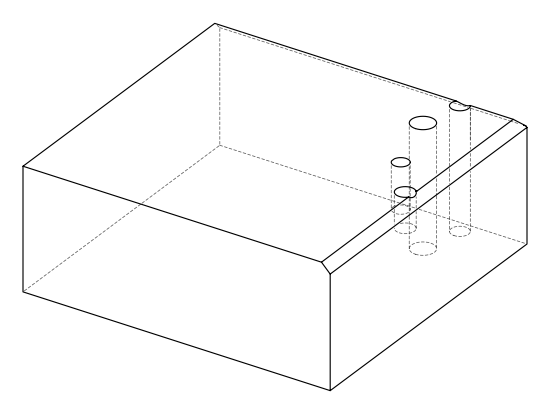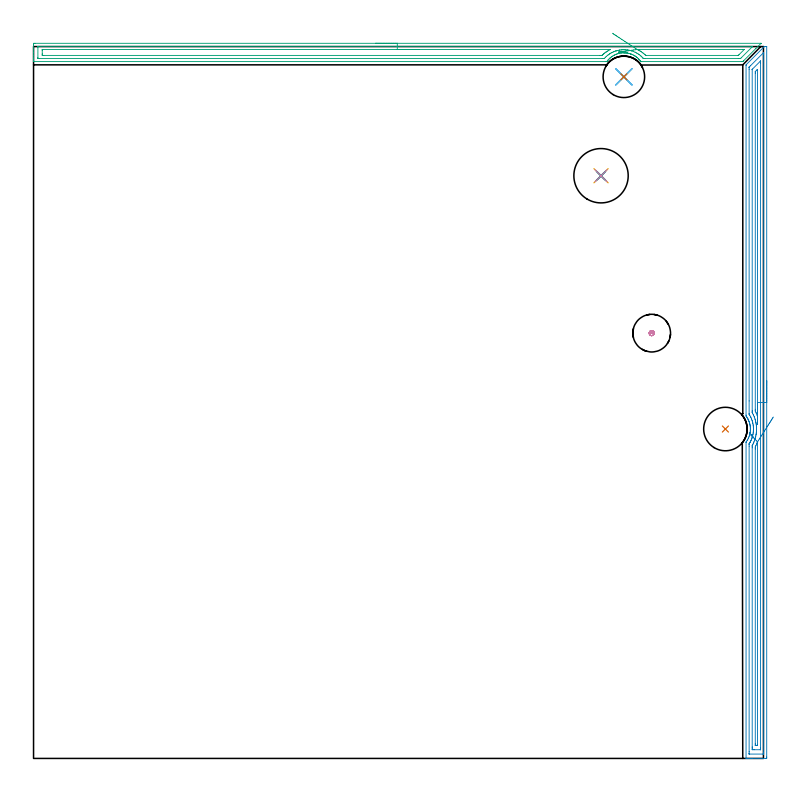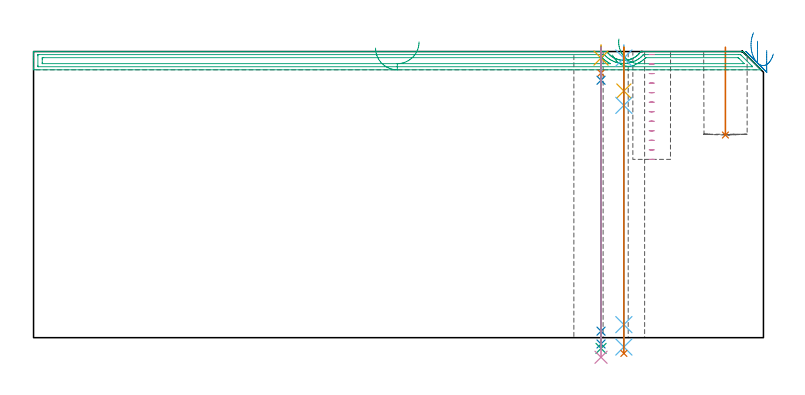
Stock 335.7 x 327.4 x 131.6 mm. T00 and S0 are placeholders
(PLAN: 13 operations, 10 tool changes, 22.7 min)
(1 INDEXABLE_INSERT_DRILL_BLIND_HOLE_FROM_SOLID | STEP1POCKET | NXT0302_011 | 0.16 min | 11977 mm3)
(2 AREA_MILL | FG_CHAMFER_SURFACE | UGT0205_001 | 10.61 min | 14763 mm3)
(3 AREA_MILL_1 | FG_CHAMFER_SURFACE_1 | UGT0205_001 | 8.26 min | 11617 mm3)
(4 MILL_BLIND_HOLE_FROM_SOLID_MATERIAL | STEP1POCKET_1 | UGT0201_133 | Spiral | 0.53 min | 11662 mm3)
(5 SPOT_DRILL | STEP1HOLE | NXT0321_9005460120000 | 0.05 min | 184 mm3)
(6 SPOT_DRILL_1 | STEP1HOLE_1 | NXT0321_9005460120000 | 0.05 min | 180 mm3)
(7 DRILL_BLIND_HOLE_INTO_CENTER | STEP1HOLE | NXT0301_037 | 0.05 min | 235 mm3)
(8 GUN_DRILL_THROUGH_HOLE | STEP1HOLE | UGT0307_002 | 0.59 min | 3429 mm3)
(9 SPADE_DRILL_TO_ENLARGE_THROUGH_HOLE | STEP1HOLE | UGT0306_006 | 0.56 min | 20951 mm3)
(10 DRILL_TO_ENLARGE_THROUGH_HOLE | STEP1HOLE | UGT0301_059 | 0.57 min | 39755 mm3)
(11 DRILL_BLIND_HOLE_INTO_CENTER_1 | STEP1HOLE_1 | NXT0301_092 | 0.08 min | 1734 mm3)
(12 GUN_DRILL_THROUGH_HOLE_1 | STEP1HOLE_1 | UGT0307_009 | 0.66 min | 12967 mm3)
(13 DRILL_TO_ENLARGE_THROUGH_HOLE_1 | STEP1HOLE_1 | UGT0301_258 | 0.56 min | 22707 mm3)
(TOOL NXT0302_011 | Index. Insert Drill 20mm [880-D2000L25-05] | D20 PA176 FL100 Z2)
(TOOL UGT0205_001 | Chamfer Mill 20 x 3 x 45 deg. | D20 FL50 Z2)
(TOOL UGT0201_133 | Carbide End Mill 15.0 | D15 FL30 Z4)
(TOOL NXT0321_9005460120000 | NC Spot Drill, 142deg, 12mm, Carbide, Uncoated | D12 PA142 FL30 Z2)
(TOOL NXT0301_037 | Carbide Drill 6.6mm [860.1-0660-033A1-MM 2214] | D6.6 PA140 FL53 Z2)
(TOOL UGT0307_002 | Gun Drill 6 mm | D6 PA130 FL24 Z1)
(TOOL UGT0306_006 | Spade Drill 15.5mm | D15.5 PA132 FL10 Z2)
(TOOL UGT0301_059 | Twist Drill 25 mm | D25 PA118 FL160 Z2)
(TOOL NXT0301_092 | Carbide Drill 12.1mm [860.1-1210-061A1-MM 2214] | D12.1 PA140 FL77 Z2)
(TOOL UGT0307_009 | Gun Drill 12 mm | D12 PA130 FL24 Z1)
(TOOL UGT0301_258 | Twist Drill 19.1 mm | D19.1 PA118 FL140 Z2)
(OP 1 INDEXABLE_INSERT_DRILL_BLIND_HOLE_FROM_SOLID)
G17 G21 G94 G90
T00 M6
G54
G17 G0 G90 X318.2 Y151.5 S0 M3
G43 Z141.6 H1
G94 G81 G98 Z93.2 F250. R133.6
G80
M5
M2
(OP 2 AREA_MILL)
G17 G21 G94 G90
T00 M6
G54
G17 G0 G90 X337.2 Y173.7 S1061 M3
G43 Z141.6 H0
Z132.1
G94 G1 Y173.662 Z131.228 F250.
Y173.548 Z130.364
Y173.359 Z129.512
Y173.097 Z128.68
Y172.763 Z127.874
Y172.36 Z127.1
Y171.891 Z126.364
Y171.36 Z125.672
Y170.771 Z125.029
Y170.128 Z124.44
Y169.436 Z123.908
Y168.7 Z123.44
Y167.926 Z123.037
Y167.12 Z122.703
Y166.288 Z122.441
Y165.436 Z122.252
Y164.572 Z122.138
Y163.7 Z122.1
Y0.621
X337.198 Y0.245 Z122.101
X337.193 Y0.01 Z122.105
X336.829 Y0. Z122.469
X330.699 Z128.596
X330.165 Z129.132
X329.823 Z129.473
X329.289 Z130.007
X328.947 Z130.348
X328.263 Z131.036
X327.99 Z131.309
X327.845 Z131.448
X327.817 Y0.001 Z131.475
X327.703 Y0.01 Z131.588
X327.7 Y0.174 Z131.6
Y145.382
X327.704 Y145.495 Z131.589
X327.793 Y145.63 Z131.505
X327.82 Y145.668 Z131.478
X328.224 Y146.285 Z131.076
X328.477 Y146.727 Z130.82
X328.715 Y147.178 Z130.582
X328.827 Y147.431 Z130.472
X328.906 Y147.615 Z130.39
X328.909 Y147.622 Z130.387
X329.088 Y148.071 Z130.211
X329.237 Y148.516 Z130.062
X329.365 Y148.964 Z129.932
X329.461 Y149.365 Z129.838
X329.472 Y149.41 Z129.828
X329.531 Y149.713 Z129.768
X329.536 Y149.742 Z129.762
X329.555 Y149.849 Z129.739
X329.557 Y149.857 Z129.738
X329.607 Y150.158 Z129.689
X329.663 Y150.75 Z129.634
X329.666 Y150.818 Z129.63
X329.685 Y151.197 Z129.604
Y151.247 Z129.602
X329.691 Y151.613 Z129.605
X329.69 Y151.653 Z129.604
X329.683 Y151.774
X329.68 Y151.826 Z129.605
X329.679 Y151.903 Z129.61
X329.673 Y152.09 Z129.62
X329.637 Y152.537 Z129.654
X329.608 Y152.842 Z129.69
X329.56 Y153.136 Z129.738
X329.505 Y153.43 Z129.791
X329.454 Y153.659 Z129.844
X329.404 Y153.877 Z129.893
X329.385 Y153.95 Z129.912
X329.283 Y154.323 Z130.011
X329.14 Y154.771 Z130.157
X329.072 Y154.956 Z130.227
X328.974 Y155.216 Z130.324
X328.715 Y155.822 Z130.585
X328.655 Y155.94 Z130.644
X328.569 Y156.109 Z130.728
X328.509 Y156.215 Z130.787
X328.317 Y156.559 Z130.982
X328.045 Y157.002 Z131.253
X327.989 Y157.085 Z131.31
X327.82 Y157.333 Z131.478
X327.777 Y157.393 Z131.52
X327.706 Y157.498 Z131.591
X327.7 Y157.892 Z131.6
Y318.737
X327.704 Y318.995 Z131.59
X327.878 Y319.178 Z131.422
X336.022 Y327.323 Z123.276
X336.09 Y327.39 Z123.207
X336.345 Y327.4 Z122.95
X336.637 Z122.663
X337.021 Z122.279
X337.193 Y327.39 Z122.105
X337.2 Y327.354 Z122.1
Y163.7
X335.786 Z123.514
X335.785 Y2.579 Z123.515
X335.784 Y2.408 Z123.516
X335.78 Y2.048 Z123.52
X335.779 Y2.012 Z123.521
X335.717 Y2.007 Z123.583
X335.611 Y2.003 Z123.689
X335.477 Y2. Z123.823
X329.346 Y2.001 Z129.954
X329.175 Y2.006 Z130.125
X329.143 Y2.01 Z130.157
X329.121 Y2.017 Z130.179
X329.12 Y2.055 Z130.18
X329.116 Y2.236 Z130.184
X329.115 Y2.408 Z130.185
X329.114 Y3.131 Z130.186
Y143.594
X329.115 Y144.316 Z130.185
X329.117 Y144.488 Z130.183
X329.121 Y144.667 Z130.179
X329.128 Y144.707 Z130.172
X329.148 Y144.744 Z130.152
X329.187 Y144.812 Z130.113
X329.307 Y145.014 Z129.993
X329.525 Y145.382 Z129.775
X329.592 Y145.499 Z129.708
X329.633 Y145.575 Z129.667
X329.823 Y145.94 Z129.477
X329.931 Y146.165 Z129.369
X329.98 Y146.275 Z129.32
X330.194 Y146.79 Z129.106
X330.342 Y147.169 Z128.958
X330.398 Y147.322 Z128.902
X330.436 Y147.437 Z128.864
X330.628 Y148.062 Z128.672
X330.699 Y148.301 Z128.601
X330.82 Y148.832 Z128.48
X330.845 Y148.956 Z128.455
X330.959 Y149.583 Z128.341
X330.999 Y149.849 Z128.301
X331.049 Y150.385 Z128.251
X331.076 Y150.743 Z128.224
X331.099 Y151.228 Z128.201
X331.101 Y151.637 Z128.199
X331.084 Y152.137 Z128.216
X331.058 Y152.53 Z128.242
X331.003 Y153.113 Z128.297
X330.959 Y153.424 Z128.341
X330.814 Y154.2 Z128.486
X330.787 Y154.317 Z128.513
X330.699 Y154.686 Z128.601
X330.547 Y155.211 Z128.754
X330.476 Y155.438 Z128.824
X330.235 Y156.105 Z129.065
X329.892 Y156.927 Z129.408
X329.858 Y156.998 Z129.442
X329.823 Y157.065 Z129.477
X329.364 Y157.892 Z129.936
X329.17 Y158.23 Z130.13
X329.134 Y158.296 Z130.166
X329.121 Y158.346 Z130.179
X329.118 Y158.434 Z130.182
X329.115 Y158.614 Z130.185
X329.114 Y164.423 Z130.186
Y316.949
X329.116 Y317.671 Z130.184
X329.119 Y317.843 Z130.182
X329.121 Y317.931 Z130.179
X329.132 Y317.97 Z130.168
X329.164 Y318.006 Z130.136
X329.274 Y318.121 Z130.026
X329.412 Y318.262 Z129.888
X329.823 Y318.673 Z129.477
X335.654 Y324.504 Z123.646
X335.708 Y324.555 Z123.592
X335.754 Y324.597 Z123.546
X335.776 Y324.616 Z123.524
X335.779 Y324.582 Z123.521
X335.784 Y324.27 Z123.516
X335.785 Y324.098 Z123.515
X335.786 Y323.957 Z123.514
Y163.7
X334.372 Z124.928
X334.371 Y4.916 Z124.929
X334.368 Y4.196 Z124.932
X334.365 Y4.028 Z124.935
X334.363 Y4.01 Z124.937
X334.345 Y4.007 Z124.955
X334.297 Y4.003 Z125.003
X334.201 Y4.001 Z125.099
X331.574 Y4. Z127.726
X330.887 Y4.004 Z128.413
X330.699 Y4.01 Z128.601
X330.535 Y4.031 Z128.765
X330.532 Y4.196 Z128.768
X330.53 Y4.368 Z128.77
X330.529 Y5.089 Z128.771
X330.528 Y5.263 Z128.772
X330.529 Y142.874 Z128.771
X330.53 Y143.594 Z128.77
X330.531 Y143.765 Z128.769
X330.536 Y143.938 Z128.764
X330.781 Y144.404 Z128.519
X330.824 Y144.488 Z128.476
X331.076 Y144.996 Z128.224
X331.248 Y145.382 Z128.052
X331.346 Y145.614 Z127.954
X331.574 Y146.168 Z127.726
X331.603 Y146.245 Z127.697
X331.614 Y146.275 Z127.686
X331.818 Y146.92 Z127.482
X331.894 Y147.169 Z127.406
X332.02 Y147.607 Z127.28
X332.128 Y148.062 Z127.172
X332.188 Y148.33 Z127.112
X332.308 Y148.956 Z126.992
X332.33 Y149.079 Z126.97
X332.383 Y149.435 Z126.917
X332.432 Y149.849 Z126.868
X332.434 Y149.866 Z126.866
X332.45 Y150.032 Z126.85
X332.496 Y150.696 Z126.804
X332.499 Y150.743 Z126.801
X332.512 Y151.155 Z126.788
X332.519 Y151.566 Z126.781
X332.518 Y151.637 Z126.782
X332.486 Y152.493 Z126.814
X332.484 Y152.53 Z126.816
X332.45 Y152.972 Z126.85
X332.405 Y153.424 Z126.895
X332.399 Y153.476 Z126.901
X332.327 Y153.927 Z126.973
X332.256 Y154.317 Z127.044
X332.207 Y154.565 Z127.093
X332.062 Y155.211 Z127.238
X331.917 Y155.755 Z127.383
X331.813 Y156.105 Z127.487
X331.574 Y156.809 Z127.726
X331.506 Y156.998 Z127.794
X331.462 Y157.112 Z127.838
X331.126 Y157.892 Z128.174
X330.988 Y158.187 Z128.312
X330.699 Y158.736 Z128.601
X330.639 Y158.846 Z128.661
X330.535 Y159.052 Z128.765
X330.533 Y159.139 Z128.767
X330.531 Y159.319 Z128.769
X330.529 Y159.679 Z128.771
X330.528 Y159.852 Z128.772
X330.529 Y316.769 Z128.771
X330.53 Y316.859 Z128.77
X330.533 Y316.903 Z128.767
X330.535 Y316.922 Z128.765
X330.554 Y316.949 Z128.746
X330.625 Y317.024 Z128.675
X334.201 Y320.602 Z125.099
X334.361 Y320.75 Z124.939
X334.365 Y320.742 Z124.935
X334.367 Y320.697 Z124.933
X334.37 Y320.524 Z124.93
X334.371 Y320.35 Z124.929
X334.372 Y319.63 Z124.928
Y163.7
X332.957 Z126.343
Y158.268
Y157.892
X332.956 Y157.379 Z126.344
X332.955 Y157.376 Z126.345
X332.954 Y157.378 Z126.346
X332.765 Y157.892 Z126.535
X332.45 Y158.674 Z126.85
X332.403 Y158.785 Z126.897
X332.367 Y158.87 Z126.933
X332.115 Y159.394 Z127.185
X331.978 Y159.679 Z127.322
X331.95 Y159.747 Z127.35
X331.947 Y159.809 Z127.353
X331.945 Y159.938 Z127.355
X331.943 Y160.196 Z127.357
Y160.572
Y315.162
X331.944 Y315.678 Z127.356
X331.948 Y315.867 Z127.352
X331.95 Y315.886 Z127.35
X331.961 Y315.903 Z127.339
X331.998 Y315.945 Z127.302
X332.105 Y316.056 Z127.195
X332.722 Y316.672 Z126.578
X332.874 Y316.821 Z126.426
X332.925 Y316.869 Z126.375
X332.95 Y316.889 Z126.35
X332.952 Y316.848 Z126.348
X332.956 Y316.727 Z126.344
X332.957 Y316.649 Z126.343
Y316.432
Y163.7
Y162.828 Z126.381
Y161.963 Z126.495
Y161.112 Z126.683
Y160.28 Z126.946
Y159.474 Z127.28
Y158.7 Z127.682
Y157.964 Z128.151
Y157.272 Z128.682
Y156.629 Z129.272
Y156.04 Z129.915
Y155.508 Z130.607
Y155.04 Z131.343
Y154.637 Z132.117
Y154.303 Z132.923
Y154.041 Z133.755
Y153.852 Z134.606
Y153.738 Z135.471
Y153.7 Z136.343
G0 X331.15 Y147.54 Z140.236
G1 X330.839 Y147.876 Z139.494
X330.573 Y148.164 Z138.714
X330.355 Y148.4 Z137.904
X330.185 Y148.584 Z137.068
X330.065 Y148.713 Z136.213
X329.996 Y148.788 Z135.347
X329.979 Y148.806 Z134.475
X330.013 Y148.769 Z133.604
X330.099 Y148.676 Z132.741
X330.236 Y148.529 Z131.892
X330.422 Y148.327 Z131.064
X330.656 Y148.074 Z130.263
X330.937 Y147.769 Z129.495
X331.263 Y147.417 Z128.766
X331.63 Y147.02 Z128.082
X332.036 Y146.581 Z127.447
X332.479 Y146.102 Z126.867
X332.954 Y145.588 Z126.346
Y145.587
X332.956 Y145.545 Z126.344
X332.957 Y145.427 Z126.343
Y145.382
Y6.359
X332.955 Y6.186 Z126.345
X332.952 Y6.049 Z126.348
X332.95 Y6.013 Z126.35
X332.932 Y6.01 Z126.368
X332.879 Y6.006 Z126.421
X332.45 Y6. Z126.85
X332.433 Z126.867
X332.024 Y6.004 Z127.276
X331.973 Y6.007 Z127.327
X331.952 Y6.01 Z127.348
X331.949 Y6.023 Z127.351
X331.945 Y6.084 Z127.355
X331.944 Y6.143 Z127.356
X331.943 Y6.5 Z127.357
Y6.876
Y142.325
X331.944 Y142.701 Z127.356
X331.949 Y143.212 Z127.351
X331.952 Y143.26 Z127.348
X331.966 Y143.294 Z127.334
X332.004 Y143.375 Z127.296
X332.111 Y143.594 Z127.189
X332.223 Y143.826 Z127.077
X332.45 Y144.317 Z126.85
X332.501 Y144.435 Z126.799
X332.523 Y144.488 Z126.777
X332.643 Y144.784 Z126.657
X332.756 Y145.069 Z126.544
X332.878 Y145.382 Z126.422
X332.895 Y145.426 Z126.405
X332.928 Y145.523 Z126.372
X332.95 Y145.583 Z126.35
X332.954 Y145.588 Z126.346
X333.377 Y146.25 Z125.967
X333.816 Y146.938 Z125.657
X334.267 Y147.645 Z125.42
X334.729 Y148.367 Z125.256
X335.196 Y149.099 Z125.168
X335.665 Y149.834 Z125.156
X336.134 Y150.567 Z125.22
X336.597 Y151.293 Z125.36
X337.052 Y152.006 Z125.574
X337.496 Y152.7 Z125.861
X337.924 Y153.371 Z126.219
X338.334 Y154.012 Z126.645
X338.722 Y154.62 Z127.135
X339.086 Y155.19 Z127.687
X339.422 Y155.717 Z128.295
X339.729 Y156.198 Z128.955
X340.004 Y156.627 Z129.663
X340.244 Y157.004 Z130.412
G0 Z141.6
M5
M2
(OP 3 AREA_MILL_1)
G17 G21 G94 G90
T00 M6
G54
G17 G0 G90 X157.3 Y328.9 S1061 M3
G43 Z141.6 H0
Z133.2
G94 G1 X157.338 Z132.328 F250.
X157.452 Z131.463
X157.641 Z130.612
X157.903 Z129.78
X158.237 Z128.974
X158.64 Z128.2
X159.109 Z127.464
X159.64 Z126.772
X160.229 Z126.129
X160.872 Z125.54
X161.564 Z125.008
X162.3 Z124.54
X163.074 Z124.137
X163.88 Z123.803
X164.712 Z123.541
X165.564 Z123.352
X166.428 Z123.238
X167.3 Z123.2
X334.512
X334.573 Y328.896 Z123.203
X334.582 Y328.893 Z123.205
X334.573 Y328.872 Z123.226
X332.192 Y326.492 Z125.608
X326.615 Y320.915 Z131.184
X326.346 Y320.645 Z131.451
X326.203 Y320.505 Z131.591
X325.934 Y320.5 Z131.6
X279.461
X279.313 Y320.504 Z131.59
X279.243 Y320.581 Z131.516
X279.078 Y320.795 Z131.305
X278.93 Y320.985 Z131.114
X278.563 Y321.423 Z130.676
X278.505 Y321.486 Z130.612
X278.418 Y321.572 Z130.525
X278.08 Y321.907 Z130.192
X277.633 Y322.316 Z129.782
X277.376 Y322.515 Z129.585
X277.17 Y322.673 Z129.427
X276.833 Y322.912 Z129.187
X276.718 Y322.994 Z129.105
X276.555 Y323.099 Z129.001
X276.389 Y323.2 Z128.9
X275.825 Y323.505 Z128.592
X275.381 Y323.716 Z128.382
X274.932 Y323.905 Z128.19
X274.73 Y323.981 Z128.115
X274.68 Y323.999 Z128.096
X274.545 Y324.044 Z128.049
X274.425 Y324.087 Z128.01
X274.026 Y324.203 Z127.897
X273.652 Y324.294 Z127.802
X273.593 Y324.308 Z127.788
X273.318 Y324.364 Z127.733
X273.205 Y324.386 Z127.709
X273.146 Y324.399 Z127.699
X273.13 Y324.402 Z127.697
X272.788 Y324.454 Z127.646
X272.699 Y324.468 Z127.632
X272.363 Y324.501 Z127.596
X272.311 Y324.506 Z127.591
X272.252 Y324.512 Z127.585
X271.868 Y324.531 Z127.558
X271.793 Y324.537
X271.778 Y324.538 Z127.557
X271.76 Y324.539
X271.75 Y324.54 Z127.556
X271.412 Y324.541 Z127.549
X271.348 Y324.544 Z127.551
X271.303 Y324.545
X271.179 Y324.539 Z127.558
X270.912 Y324.525 Z127.571
X270.524 Y324.49 Z127.604
X270.466 Y324.486 Z127.609
X270.019 Y324.428 Z127.671
X269.573 Y324.347 Z127.75
X269.224 Y324.267 Z127.833
X269.125 Y324.244 Z127.856
X268.736 Y324.136 Z127.961
X268.679 Y324.12 Z127.977
X268.574 Y324.087 Z128.011
X268.178 Y323.946 Z128.152
X267.916 Y323.843 Z128.257
X267.786 Y323.792 Z128.308
X267.337 Y323.584 Z128.513
X266.949 Y323.387 Z128.712
X266.893 Y323.359 Z128.74
X266.651 Y323.219 Z128.877
X266.614 Y323.198 Z128.898
X266.173 Y322.912 Z129.183
X266.055 Y322.837 Z129.261
X266. Y322.801 Z129.298
X265.677 Y322.563 Z129.537
X265.459 Y322.389 Z129.709
X265.362 Y322.311 Z129.787
X265.161 Y322.135 Z129.961
X265.107 Y322.088 Z130.009
X264.767 Y321.76 Z130.336
X264.565 Y321.553 Z130.544
X264.44 Y321.423 Z130.674
X264.268 Y321.229 Z130.87
X264.213 Y321.167 Z130.931
X263.962 Y320.854 Z131.244
X263.848 Y320.705 Z131.393
X263.696 Y320.504 Z131.59
X263.374 Y320.5 Z131.6
X0.176
X0.009 Y320.503 Z131.588
X0.004 Y320.53 Z131.561
X0.002 Y320.569 Z131.522
X0. Y320.993 Z131.107
Y321.314 Z130.786
Y322.019 Z130.077
Y323.265 Z128.832
Y324.7 Z127.396
Y328.005 Z124.093
X0.002 Y328.275 Z123.822
X0.007 Y328.892 Z123.206
X0.623 Y328.9 Z123.2
X167.3
Y327.486 Z124.614
X330.402 Y327.485 Z124.615
X330.506 Y327.483 Z124.617
X330.698 Y327.479 Z124.621
X330.621 Y327.381 Z124.719
X330.515 Y327.269 Z124.831
X330.402 Y327.152 Z124.948
X325.601 Y322.351 Z129.749
X325.266 Y322.019 Z130.081
X325.187 Y321.945 Z130.155
X325.165 Y321.926 Z130.174
X325.138 Y321.92 Z130.18
X325.04 Y321.919 Z130.181
X324.25 Y321.914 Z130.186
X324.146
X281.144 Y321.915 Z130.185
X280.935 Y321.916 Z130.184
X280.519 Y321.921 Z130.179
X280.475 Y321.929 Z130.171
X280.463 Y321.939 Z130.161
X280.437 Y321.965 Z130.135
X280.389 Y322.019 Z130.081
X280.354 Y322.059 Z130.041
X280.14 Y322.289 Z129.811
X279.933 Y322.495 Z129.605
X279.507 Y322.912 Z129.188
X279.461 Y322.956 Z129.144
X279.079 Y323.294 Z128.806
X278.567 Y323.679 Z128.421
X278.389 Y323.806 Z128.294
X277.962 Y324.097 Z128.003
X277.673 Y324.275 Z127.825
X277.399 Y324.426 Z127.674
X276.892 Y324.7 Z127.4
X276.779 Y324.756 Z127.344
X276.674 Y324.805 Z127.295
X275.886 Y325.142 Z126.958
X275.201 Y325.385 Z126.715
X274.992 Y325.446 Z126.654
X274.452 Y325.594 Z126.506
X274.098 Y325.675 Z126.425
X273.995 Y325.697 Z126.403
X273.554 Y325.777 Z126.323
X273.205 Y325.83 Z126.27
X272.933 Y325.866 Z126.234
X272.311 Y325.922 Z126.178
X271.963 Y325.942 Z126.158
X271.417 Y325.953 Z126.147
X271.065 Y325.946 Z126.154
X270.524 Y325.911 Z126.189
X270.232 Y325.886 Z126.214
X269.63 Y325.809 Z126.291
X269.446 Y325.778 Z126.322
X268.736 Y325.641 Z126.46
X268.698 Y325.632 Z126.468
X268.532 Y325.594 Z126.506
X267.989 Y325.447 Z126.653
X267.925 Y325.428 Z126.672
X267.842 Y325.401 Z126.699
X267.324 Y325.218 Z126.882
X266.949 Y325.073 Z127.027
X266.685 Y324.964 Z127.136
X266.105 Y324.7 Z127.4
X266.067 Y324.682 Z127.418
X266.055 Y324.675 Z127.425
X265.493 Y324.369 Z127.731
X265.161 Y324.169 Z127.931
X264.94 Y324.028 Z128.072
X264.605 Y323.806 Z128.294
X264.408 Y323.666 Z128.434
X264.268 Y323.561 Z128.539
X263.907 Y323.273 Z128.827
X263.486 Y322.912 Z129.188
X263.427 Y322.859 Z129.241
X263.374 Y322.808 Z129.292
X262.982 Y322.41 Z129.69
X262.607 Y322.019 Z130.081
X262.544 Y321.955 Z130.145
X262.52 Y321.933 Z130.167
X262.48 Y321.921 Z130.179
X261.69 Y321.915 Z130.185
X261.586
X2.411
X2.306 Y321.916 Z130.184
X2.099 Y321.921 Z130.179
X2.009 Y321.93 Z130.17
X2.006 Y321.96 Z130.14
X2.004 Y322.019 Z130.081
X2. Y322.429 Z129.671
X2.001 Y326.897 Z125.203
X2.008 Y327.381 Z124.719
X2.01 Y327.477 Z124.623
X2.202 Y327.483 Z124.617
X2.307 Y327.485 Z124.615
X167.3 Y327.486 Z124.614
Y326.072 Z126.028
X264.879 Y326.071 Z126.029
X265.161
X265.213 Y326.069 Z126.031
X265.3 Y326.065 Z126.035
X265.364 Y326.058 Z126.042
X264.455 Y325.594 Z126.506
X264.333 Y325.528 Z126.572
X264.268 Y325.491 Z126.609
X263.778 Y325.19 Z126.91
X263.374 Y324.932 Z127.168
X263.236 Y324.838 Z127.262
X263.042 Y324.7 Z127.4
X262.722 Y324.458 Z127.642
X262.48 Y324.269 Z127.831
X262.229 Y324.057 Z128.043
X261.942 Y323.806 Z128.294
X261.757 Y323.636 Z128.464
X261.586 Y323.476 Z128.624
X261.466 Y323.367 Z128.733
X261.426 Y323.335 Z128.765
X261.378 Y323.334 Z128.766
X261.168 Y323.33 Z128.77
X260.693 Y323.329 Z128.771
X260.277 Y323.328 Z128.772
X4.675 Y323.329 Z128.771
X4.198 Y323.331 Z128.769
X4.04 Y323.334 Z128.766
X4.02 Y323.335 Z128.765
X4.01 Y323.372 Z128.728
X4.005 Y323.476 Z128.624
X4.002 Y323.608 Z128.492
X4. Y323.806 Z128.294
Y324.004 Z128.096
Y325.594 Z126.506
Y325.791 Z126.309
X4.004 Y325.99 Z126.11
X4.009 Y326.046 Z126.054
X4.013 Y326.066 Z126.034
X4.02 Y326.067 Z126.033
X4.079 Y326.07 Z126.03
X4.198 Y326.071 Z126.029
X167.3 Y326.072 Z126.028
X168.172 Z126.066
X169.037 Z126.18
X169.888 Z126.369
X170.72 Z126.631
X171.526 Z126.965
X172.3 Z127.368
X173.036 Z127.837
X173.728 Z128.368
X174.371 Z128.957
X174.96 Z129.601
X175.492 Z130.293
X175.96 Z131.028
X176.363 Z131.802
X176.697 Z132.608
X176.959 Z133.44
X177.148 Z134.292
X177.262 Z135.157
X177.3 Z136.028
G0 Z141.6
X269.222 Y324.851
Z137.351
G1 X269.137 Y324.839 Z136.483
X269.127 Y324.837 Z135.61
X269.192 Y324.847 Z134.741
X269.333 Y324.867 Z133.88
X269.546 Y324.898 Z133.035
X269.832 Y324.94 Z132.211
X270.188 Y324.991 Z131.417
X270.612 Y325.052 Z130.656
X271.099 Y325.123 Z129.936
X271.646 Y325.202 Z129.261
X272.25 Y325.29 Z128.637
X272.905 Y325.384 Z128.069
X273.606 Y325.486 Z127.56
X274.349 Y325.594 Z127.116
X275.127 Y325.706 Z126.738
X275.935 Y325.823 Z126.43
X276.766 Y325.944 Z126.195
X277.615 Y326.066 Z126.034
X277.634 Y326.069 Z126.031
X277.673 Y326.07 Z126.03
X278.089 Y326.071 Z126.029
X278.567 Y326.072 Z126.028
X326.35 Y326.071 Z126.029
X326.563 Y326.07 Z126.03
X326.827 Y326.066 Z126.034
X326.84 Y326.065 Z126.035
X326.841 Y326.049 Z126.051
X326.839 Y326.042 Z126.058
X326.827 Y326.027 Z126.073
X324.607 Y323.806 Z128.294
X324.375 Y323.577 Z128.523
X324.146 Y323.355 Z128.745
X324.116 Y323.335 Z128.765
X324.093 Y323.333 Z128.767
X324.042 Y323.33 Z128.77
X323.938 Y323.329 Z128.771
X323.73 Y323.328 Z128.772
X281.725 Y323.329 Z128.771
X281.606 Y323.33 Z128.77
X281.578 Y323.332 Z128.768
X281.567 Y323.335 Z128.765
X281.531 Y323.365 Z128.735
X281.421 Y323.465 Z128.635
X281.248 Y323.626 Z128.474
X281.05 Y323.806 Z128.294
X280.68 Y324.132 Z127.968
X280.354 Y324.392 Z127.708
X279.947 Y324.7 Z127.4
X279.461 Y325.039 Z127.061
X279.195 Y325.213 Z126.887
X278.955 Y325.361 Z126.739
X278.59 Y325.571 Z126.529
X278.567 Y325.583 Z126.517
X278.546 Y325.594 Z126.506
X278.112 Y325.816 Z126.284
X277.673 Y326.033 Z126.067
X277.634 Y326.054 Z126.046
X277.615 Y326.066 Z126.034
X276.96 Y326.495 Z125.648
X276.28 Y326.941 Z125.332
X275.579 Y327.4 Z125.089
X274.864 Y327.869 Z124.919
X274.138 Y328.344 Z124.824
X273.409 Y328.822 Z124.805
X272.68 Y329.299 Z124.863
X271.959 Y329.772 Z124.996
X271.251 Y330.236 Z125.204
X270.56 Y330.689 Z125.485
X269.892 Y331.126 Z125.836
X269.252 Y331.545 Z126.256
X268.646 Y331.943 Z126.741
X268.077 Y332.316 Z127.288
X267.55 Y332.661 Z127.891
X267.069 Y332.976 Z128.547
X266.638 Y333.258 Z129.251
X266.26 Y333.506 Z129.997
G0 Z141.6
M5
M2
(OP 4 MILL_BLIND_HOLE_FROM_SOLID_MATERIAL)
G17 G21 G94 G90
T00 M6
G54
G17 G0 G90 X284.3 Y195.6 S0 M3
G43 Z141.6 H0
Z130.217
G94 G3 X284.875 Y196.175 R0.575 F250.
X284.3 Y196.75 R0.575
X283.15 Y195.6 R1.15
X284.3 Y196.75 R-1.15
X283.725 Y196.175 R0.575
X284.3 Y195.6 R0.575
G0 Z125.833
G3 X284.875 Y196.175 R0.575
X284.3 Y196.75 R0.575
X283.15 Y195.6 R1.15
X284.3 Y196.75 R-1.15
X283.725 Y196.175 R0.575
X284.3 Y195.6 R0.575
G0 Z121.45
G3 X284.875 Y196.175 R0.575
X284.3 Y196.75 R0.575
X283.15 Y195.6 R1.15
X284.3 Y196.75 R-1.15
X283.725 Y196.175 R0.575
X284.3 Y195.6 R0.575
G0 Z117.067
G3 X284.875 Y196.175 R0.575
X284.3 Y196.75 R0.575
X283.15 Y195.6 R1.15
X284.3 Y196.75 R-1.15
X283.725 Y196.175 R0.575
X284.3 Y195.6 R0.575
G0 Z112.683
G3 X284.875 Y196.175 R0.575
X284.3 Y196.75 R0.575
X283.15 Y195.6 R1.15
X284.3 Y196.75 R-1.15
X283.725 Y196.175 R0.575
X284.3 Y195.6 R0.575
G0 Z108.3
G3 X284.875 Y196.175 R0.575
X284.3 Y196.75 R0.575
X283.15 Y195.6 R1.15
X284.3 Y196.75 R-1.15
X283.725 Y196.175 R0.575
X284.3 Y195.6 R0.575
G0 Z103.917
G3 X284.875 Y196.175 R0.575
X284.3 Y196.75 R0.575
X283.15 Y195.6 R1.15
X284.3 Y196.75 R-1.15
X283.725 Y196.175 R0.575
X284.3 Y195.6 R0.575
G0 Z99.533
G3 X284.875 Y196.175 R0.575
X284.3 Y196.75 R0.575
X283.15 Y195.6 R1.15
X284.3 Y196.75 R-1.15
X283.725 Y196.175 R0.575
X284.3 Y195.6 R0.575
G0 Z95.15
G3 X284.875 Y196.175 R0.575
X284.3 Y196.75 R0.575
X283.15 Y195.6 R1.15
X284.3 Y196.75 R-1.15
X283.725 Y196.175 R0.575
X284.3 Y195.6 R0.575
G0 Z90.767
G3 X284.875 Y196.175 R0.575
X284.3 Y196.75 R0.575
X283.15 Y195.6 R1.15
X284.3 Y196.75 R-1.15
X283.725 Y196.175 R0.575
X284.3 Y195.6 R0.575
G0 Z86.383
G3 X284.875 Y196.175 R0.575
X284.3 Y196.75 R0.575
X283.15 Y195.6 R1.15
X284.3 Y196.75 R-1.15
X283.725 Y196.175 R0.575
X284.3 Y195.6 R0.575
G0 Z82.
G3 X284.875 Y196.175 R0.575
X284.3 Y196.75 R0.575
X283.15 Y195.6 R1.15
X284.3 Y196.75 R-1.15
X283.725 Y196.175 R0.575
X284.3 Y195.6 R0.575
G0 Z141.6
M5
M2
(OP 5 SPOT_DRILL)
G17 G21 G94 G90
T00 M6
G54
G17 G0 G90 X261. Y268. S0 M3
G43 Z141.6 H0
G94 G81 G98 Z128.6 F250. R134.6
G80
M5
M2
(OP 6 SPOT_DRILL_1)
G17 G21 G94 G90
T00 M6
G54
G17 G0 G90 X271.5 Y313.5 S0 M3
G43 Z141.6 H0
G94 G81 G98 Z128.6 F250. R134.6
G80
M5
M2
(OP 7 DRILL_BLIND_HOLE_INTO_CENTER)
G17 G21 G94 G90
T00 M6
G54
G17 G0 G90 X261. Y268. S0 M3
G43 Z141.6 H1
G94 G81 G98 Z121.7 F250. R133.6
G80
M5
M2
(OP 8 GUN_DRILL_THROUGH_HOLE)
G17 G21 G94 G90
T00 M6
G54
G17 G0 G90 X261. Y268. M8
G43 Z141.6 H0
Z128.792
S716 M3
G94 G1 Z118.393 F125. M26
G4 X.084
Z3. F250.
G4 X.084
Z-2.899 F125.
G4 X.084
M5
M9
G0 Z128.792
Z141.6
M2
(OP 9 SPADE_DRILL_TO_ENLARGE_THROUGH_HOLE)
G17 G21 G94 G90
T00 M6
G54
G17 G0 G90 X261. Y268. S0 M3
G43 Z141.6 H0
G94 G73 G98 Z-4.951 F250. Q15.172 R133.6
G80
M5
M2
(OP 10 DRILL_TO_ENLARGE_THROUGH_HOLE)
G17 G21 G94 G90
T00 M6
G54
G17 G0 G90 X261. Y268. S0 M3
G43 Z141.6 H0
G94 G73 G98 Z-9.011 F250. Q23.435 R133.6
G80
M5
M2
(OP 11 DRILL_BLIND_HOLE_INTO_CENTER_1)
G17 G21 G94 G90
T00 M6
G54
G17 G0 G90 X271.5 Y313.5 S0 M3
G43 Z141.6 H1
G94 G81 G98 Z113.45 F250. R133.6
G80
M5
M2
(OP 12 GUN_DRILL_THROUGH_HOLE_1)
G17 G21 G94 G90
T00 M6
G54
G17 G0 G90 X271.5 Y313.5 M8
G43 Z141.6 H0
Z127.81
S716 M3
G94 G1 Z106.836 F125. M26
G4 X.084
Z6. F250.
G4 X.084
Z-4.298 F125.
G4 X.084
M5
M9
G0 Z127.81
Z141.6
M2
(OP 13 DRILL_TO_ENLARGE_THROUGH_HOLE_1)
G17 G21 G94 G90
T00 M6
G54
G17 G0 G90 X271.5 Y313.5 S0 M3
G43 Z141.6 H0
G94 G73 G98 Z-7.238 F250. Q17.355 R133.6
G80
M5
M2
